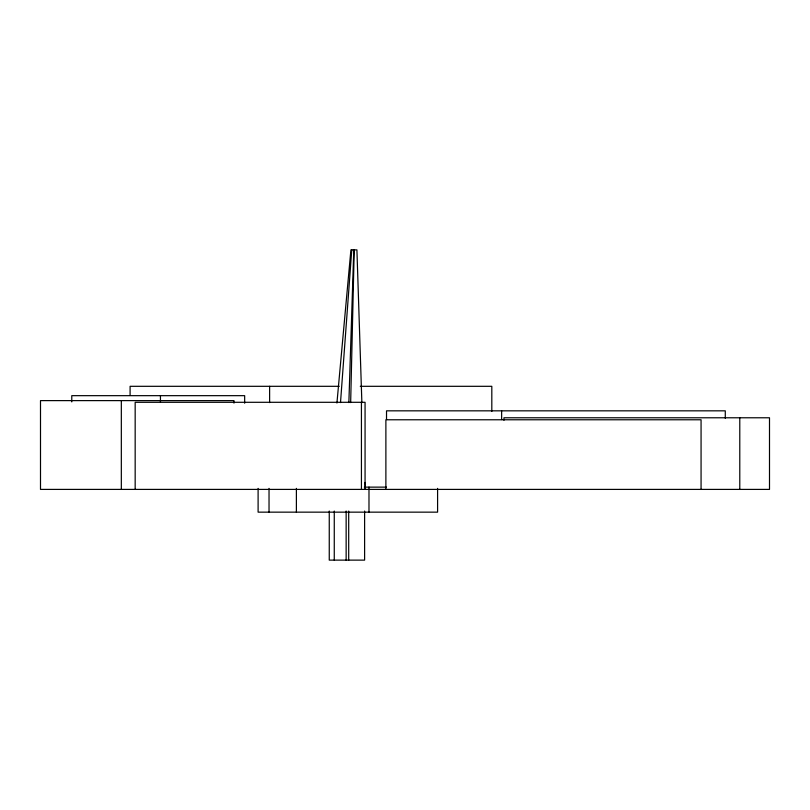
<?xml version="1.0" encoding="UTF-8"?>
<svg xmlns="http://www.w3.org/2000/svg" width="810" height="810" viewBox="0 0 810 810"><rect width="100%" height="100%" fill="white"/><g stroke="black" fill="none" stroke-linecap="round" stroke-linejoin="round"><path stroke-width="1.21" d="M350.659 402.58L354.213 249.875M348.867 402.58L353.778 249.875M340.504 402.58L351.763 249.875M336.93 403.026L350.912 249.875L356.916 249.875L361.867 402.58M339.248 386.309L130.096 386.309L130.096 395.108M360.278 386.309L491.812 386.309L491.812 411.45M365.067 482.426L365.462 489.402M364.338 487.134L386.451 487.134M739.783 417.778L739.783 489.402M725.284 418.314L725.284 410.832L386.522 410.832L386.522 419.56M701.065 489.402L701.065 419.772L385.884 419.772L385.884 489.402M503.962 420.268L503.962 417.778L769.5 417.778L769.5 489.402L40.5 489.402L40.5 400.616L233.969 400.616L233.969 403.117M501.633 410.832L501.633 419.56M437.592 488.379L437.592 512.153L258.106 512.153L258.106 488.379M368.985 487.134L368.985 512.153M365.067 489.402L365.067 402.297L135.169 402.297L135.169 489.402M364.611 511.039L364.611 560.125L329.255 560.125L329.255 511.039M361.432 402.297L361.432 489.402M348.695 511.039L348.695 560.125M346.143 511.039L346.143 560.125M334.267 511.039L334.267 560.125M296.389 488.379L296.389 512.153M269.619 386.309L269.619 402.61M269.031 488.379L269.031 512.153M244.66 403.228L244.66 395.665L71.776 395.665L71.776 401.912M160.441 395.665L160.441 401.973M121.328 400.616L121.328 489.402"/></g></svg>
